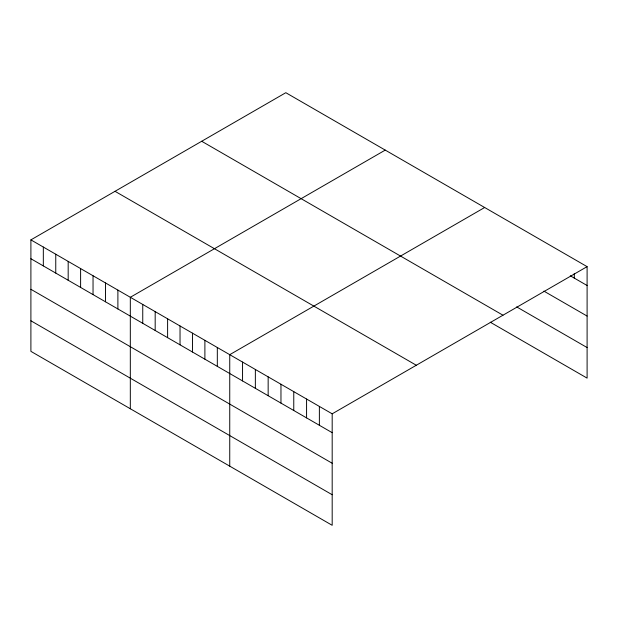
<?xml version="1.0" encoding="UTF-8"?>
<svg xmlns="http://www.w3.org/2000/svg" width="618" height="618" viewBox="0 0 618 618"><rect width="100%" height="100%" fill="white"/><g stroke="black" fill="none" stroke-linecap="round" stroke-linejoin="round"><path stroke-width="0.93" d="M30.9 239.877L332.183 413.821L332.183 525.3L30.9 351.356L30.9 239.877L285.817 92.7L587.1 266.644L587.1 378.123L490.267 322.217M385.238 150.104L130.321 297.281L130.321 408.761M484.666 207.501L229.741 354.678L229.741 466.157M332.183 413.821L587.1 266.644M570.29 275.798L587.1 285.501M543.886 291.117L587.1 316.068M516.679 306.899L587.1 347.555M201.692 141.267L502.975 315.211M115.025 191.31L416.308 365.253M30.9 258.733L332.183 432.677M30.9 289.301L332.183 463.245M30.9 320.788L332.183 494.732M574.292 273.395L574.292 278.108M319.375 406.428L319.375 425.284M306.574 399.035L306.574 417.892M293.766 391.642L293.766 410.499M280.966 384.249L280.966 403.106M268.158 376.856L268.158 395.713M255.358 369.464L255.358 388.32M242.55 362.071L242.55 380.927M217.32 347.501L217.32 366.366M204.89 340.325L204.89 359.189M192.461 333.156L192.461 352.013M180.031 325.98L180.031 344.836M167.609 318.803L167.609 337.66M155.18 311.626L155.18 330.483M142.75 304.45L142.75 323.314M117.891 290.105L117.891 308.961M105.469 282.928L105.469 301.785M93.04 275.752L93.04 294.608M80.61 268.575L80.61 287.44M68.181 261.399L68.181 280.263M55.759 254.23L55.759 273.086M43.33 247.053L43.33 265.91"/></g></svg>
